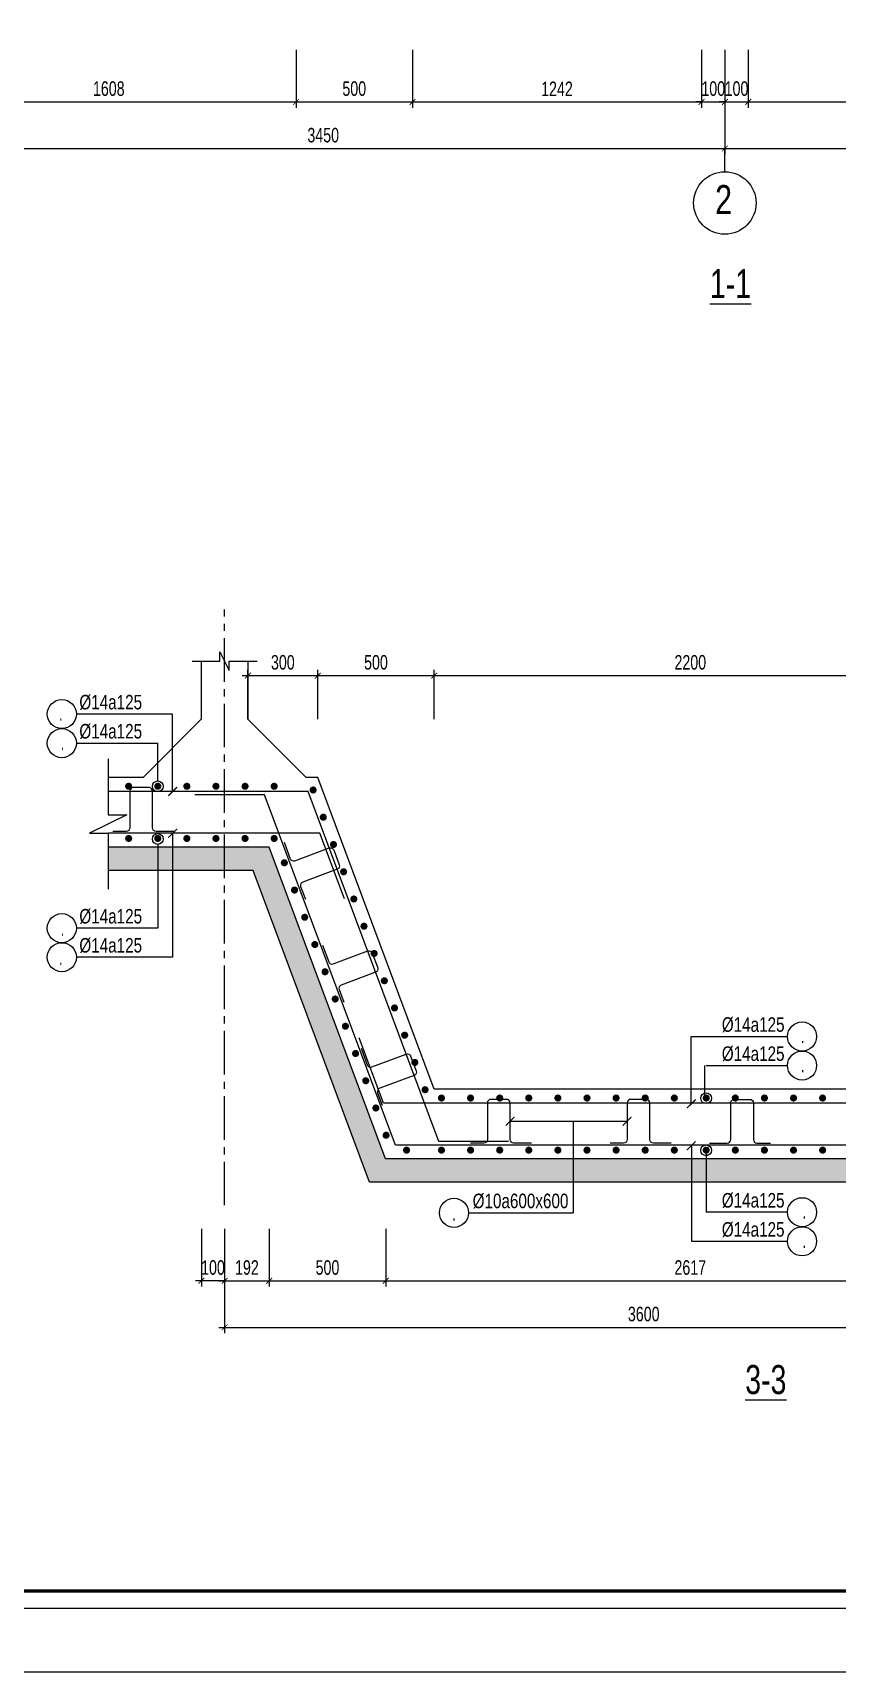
# Model space of a CAD drawing. Header units: millimetres. Extents: x -743195 to -406795, y -426565 to -367165.
# Drawn here: x -644763 to -630944, y -426565 to -398376 of the extents above; entities that cross this region are included whole.
import ezdxf
from ezdxf.enums import TextEntityAlignment as Align

# ---------------------------------------------------------------- set-up
doc = ezdxf.new("R2010")
doc.units = ezdxf.units.MM
doc.header["$LTSCALE"] = 1000
doc.header["$MEASUREMENT"] = 0
doc.linetypes.add('CENTER2', pattern=[1.125, 0.75, -0.125, 0.125, -0.125])
for name, color, linetype in [('CDC-KHUNGTEN', 7, 'Continuous'), ('CDC.01.AXIS', 160, 'CENTER2'), ('CDC.02.DIM', 1, 'Continuous'), ('CDC.03.BORDER', 3, 'Continuous'), ('CDC.05.STEEL', 4, 'Continuous'), ('CDC.06.TEXT', 2, 'Continuous'), ('CDC.10.HATCH', 251, 'Continuous'), ('CDC.14.STEELNUM', 3, 'Continuous'), ('CDC.16.BIGTEXT', 6, 'Continuous'), ('CHI', 1, 'Continuous'), ('DIM', 1, 'Continuous'), ('KCS_CHI', 1, 'Continuous')]:
    doc.layers.add(name, color=color, linetype=linetype)
doc.styles.add('ARIAL', font='arial.ttf', dxfattribs={"width": 0.7})
doc.styles.add('KCS_SMTEXT', font='arial.ttf', dxfattribs={"width": 0.7})
doc.dimstyles.new('1.25', dxfattribs={"dimscale": 100, "dimtxt": 2.5, "dimasz": 1, "dimexe": 1, "dimexo": 0, "dimgap": 1, "dimtad": 1, "dimdec": 0, "dimlfac": 0.25, "dimdsep": 46, "dimtxsty": 'ARIAL', "dimblk": 'ARCHTICK', "dimcen": 1, "dimdle": 1, "dimclrd": 1, "dimclre": 1, "dimclrt": 2, "dimadec": 0, "dimazin": 0, "dimtfac": 0.00072, "dimtdec": 0, "dimtix": 1, "dimtmove": 2, "dimatfit": 3, "dimldrblk": 'ARCHTICK', "dimfxl": 1, "dimtolj": 1, "dimarcsym": 0})

# ---------------------------------------------------------------- blocks, each defined once
blk = doc.blocks.new('_ArchTick')
at = {"color": 0, "linetype": 'ByBlock', "const_width": 0.15}
blk.add_lwpolyline([(-0.5, -0.5), (0.5, 0.5)], dxfattribs=at)
blk = doc.blocks.new('*D98')
at = {"layer": 'CDC.02.DIM', "color": 1, "lineweight": -2, "transparency": 16777216}
for p, q in [((-646674, -398670), (-646674, -399665)), ((-640241, -398670), (-640241, -399665)), ((-646774, -399565), (-640141, -399565))]:
    blk.add_line(p, q, dxfattribs=at)
at = {"layer": 'Defpoints', "color": 0, "transparency": 16777216}
for p in [(-646674, -398670), (-640241, -398670), (-640241, -399565)]:
    blk.add_point(p, dxfattribs=at)
at = {"layer": 'CDC.02.DIM', "color": 1, "lineweight": -2, "transparency": 16777216, "xscale": 100, "yscale": 100, "zscale": 100, "rotation": 180}
blk.add_blockref('_ArchTick', (-646674, -399565), dxfattribs=at)
at = {"layer": 'CDC.02.DIM', "color": 1, "lineweight": -2, "transparency": 16777216, "xscale": 100, "yscale": 100, "zscale": 100}
blk.add_blockref('_ArchTick', (-640241, -399565), dxfattribs=at)
at = {"layer": 'CDC.02.DIM', "color": 2, "transparency": 16777216, "insert": (-643458, -399337), "char_height": 250, "attachment_point": 5, "style": 'ARIAL'}
blk.add_mtext('\\A1;1608', dxfattribs=at)
blk = doc.blocks.new('*D99')
at = {"layer": 'CDC.02.DIM', "color": 1, "lineweight": -2, "transparency": 16777216}
for p, q in [((-640241, -398670), (-640241, -399665)), ((-638241, -398670), (-638241, -399665)), ((-640341, -399565), (-638141, -399565))]:
    blk.add_line(p, q, dxfattribs=at)
at = {"layer": 'Defpoints', "color": 0, "transparency": 16777216}
for p in [(-640241, -398670), (-638241, -398670), (-638241, -399565)]:
    blk.add_point(p, dxfattribs=at)
at = {"layer": 'CDC.02.DIM', "color": 1, "lineweight": -2, "transparency": 16777216, "xscale": 100, "yscale": 100, "zscale": 100, "rotation": 180}
blk.add_blockref('_ArchTick', (-640241, -399565), dxfattribs=at)
at = {"layer": 'CDC.02.DIM', "color": 1, "lineweight": -2, "transparency": 16777216, "xscale": 100, "yscale": 100, "zscale": 100}
blk.add_blockref('_ArchTick', (-638241, -399565), dxfattribs=at)
at = {"layer": 'CDC.02.DIM', "color": 2, "transparency": 16777216, "insert": (-639241, -399337), "char_height": 250, "attachment_point": 5, "style": 'ARIAL'}
blk.add_mtext('\\A1;500', dxfattribs=at)
blk = doc.blocks.new('*D100')
at = {"layer": 'CDC.02.DIM', "color": 1, "lineweight": -2, "transparency": 16777216}
for p, q in [((-646674, -398670), (-646674, -400465)), ((-632874, -398670), (-632874, -400465)), ((-646774, -400365), (-632774, -400365))]:
    blk.add_line(p, q, dxfattribs=at)
at = {"layer": 'Defpoints', "color": 0, "transparency": 16777216}
for p in [(-646674, -398670), (-632874, -398670), (-632874, -400365)]:
    blk.add_point(p, dxfattribs=at)
at = {"layer": 'CDC.02.DIM', "color": 1, "lineweight": -2, "transparency": 16777216, "xscale": 100, "yscale": 100, "zscale": 100, "rotation": 180}
blk.add_blockref('_ArchTick', (-646674, -400365), dxfattribs=at)
at = {"layer": 'CDC.02.DIM', "color": 1, "lineweight": -2, "transparency": 16777216, "xscale": 100, "yscale": 100, "zscale": 100}
blk.add_blockref('_ArchTick', (-632874, -400365), dxfattribs=at)
at = {"layer": 'CDC.02.DIM', "color": 2, "transparency": 16777216, "insert": (-639774, -400137), "char_height": 250, "attachment_point": 5, "style": 'ARIAL'}
blk.add_mtext('\\A1;3450', dxfattribs=at)
blk = doc.blocks.new('*D101')
at = {"layer": 'CDC.02.DIM', "color": 1, "lineweight": -2, "transparency": 16777216}
for p, q in [((-638241, -398670), (-638241, -399665)), ((-633274, -398670), (-633274, -399665)), ((-638341, -399565), (-633174, -399565))]:
    blk.add_line(p, q, dxfattribs=at)
at = {"layer": 'Defpoints', "color": 0, "transparency": 16777216}
for p in [(-638241, -398670), (-633274, -398670), (-633274, -399565)]:
    blk.add_point(p, dxfattribs=at)
at = {"layer": 'CDC.02.DIM', "color": 1, "lineweight": -2, "transparency": 16777216, "xscale": 100, "yscale": 100, "zscale": 100, "rotation": 180}
blk.add_blockref('_ArchTick', (-638241, -399565), dxfattribs=at)
at = {"layer": 'CDC.02.DIM', "color": 1, "lineweight": -2, "transparency": 16777216, "xscale": 100, "yscale": 100, "zscale": 100}
blk.add_blockref('_ArchTick', (-633274, -399565), dxfattribs=at)
at = {"layer": 'CDC.02.DIM', "color": 2, "transparency": 16777216, "insert": (-635758, -399339), "char_height": 250, "attachment_point": 5, "style": 'ARIAL'}
blk.add_mtext('\\A1;1242', dxfattribs=at)
blk = doc.blocks.new('*D102')
at = {"layer": 'CDC.02.DIM', "color": 1, "lineweight": -2, "transparency": 16777216}
for p, q in [((-632474, -398670), (-632474, -399665)), ((-619474, -398670), (-619474, -399665)), ((-632574, -399565), (-619374, -399565))]:
    blk.add_line(p, q, dxfattribs=at)
at = {"layer": 'Defpoints', "color": 0, "transparency": 16777216}
for p in [(-632474, -398670), (-619474, -398670), (-619474, -399565)]:
    blk.add_point(p, dxfattribs=at)
at = {"layer": 'CDC.02.DIM', "color": 1, "lineweight": -2, "transparency": 16777216, "xscale": 100, "yscale": 100, "zscale": 100, "rotation": 180}
blk.add_blockref('_ArchTick', (-632474, -399565), dxfattribs=at)
at = {"layer": 'CDC.02.DIM', "color": 1, "lineweight": -2, "transparency": 16777216, "xscale": 100, "yscale": 100, "zscale": 100}
blk.add_blockref('_ArchTick', (-619474, -399565), dxfattribs=at)
at = {"layer": 'CDC.02.DIM', "color": 2, "transparency": 16777216, "insert": (-625974, -399337), "char_height": 250, "attachment_point": 5, "style": 'ARIAL'}
blk.add_mtext('\\A1;3250', dxfattribs=at)
blk = doc.blocks.new('*D106')
at = {"layer": 'CDC.02.DIM', "color": 1, "lineweight": -2, "transparency": 16777216}
for p, q in [((-632874, -398670), (-632874, -400465)), ((-619074, -398670), (-619074, -400465)), ((-632974, -400365), (-618974, -400365))]:
    blk.add_line(p, q, dxfattribs=at)
at = {"layer": 'Defpoints', "color": 0, "transparency": 16777216}
for p in [(-632874, -398670), (-619074, -398670), (-619074, -400365)]:
    blk.add_point(p, dxfattribs=at)
at = {"layer": 'CDC.02.DIM', "color": 1, "lineweight": -2, "transparency": 16777216, "xscale": 100, "yscale": 100, "zscale": 100, "rotation": 180}
blk.add_blockref('_ArchTick', (-632874, -400365), dxfattribs=at)
at = {"layer": 'CDC.02.DIM', "color": 1, "lineweight": -2, "transparency": 16777216, "xscale": 100, "yscale": 100, "zscale": 100}
blk.add_blockref('_ArchTick', (-619074, -400365), dxfattribs=at)
at = {"layer": 'CDC.02.DIM', "color": 2, "transparency": 16777216, "insert": (-625974, -400137), "char_height": 250, "attachment_point": 5, "style": 'ARIAL'}
blk.add_mtext('\\A1;3450', dxfattribs=at)
blk = doc.blocks.new('*D128')
at = {"layer": 'CDC.02.DIM', "color": 1, "lineweight": -2, "transparency": 16777216}
for p, q in [((-633274, -398670), (-633274, -399665)), ((-632874, -398670), (-632874, -399665)), ((-633274, -399565), (-633374, -399565)), ((-633274, -399565), (-632874, -399565)), ((-632874, -399565), (-632774, -399565))]:
    blk.add_line(p, q, dxfattribs=at)
at = {"layer": 'Defpoints', "color": 0, "transparency": 16777216}
for p in [(-633274, -398670), (-632874, -398670), (-632874, -399565)]:
    blk.add_point(p, dxfattribs=at)
at = {"layer": 'CDC.02.DIM', "color": 1, "lineweight": -2, "transparency": 16777216, "xscale": 100, "yscale": 100, "zscale": 100}
blk.add_blockref('_ArchTick', (-633274, -399565), dxfattribs=at)
at = {"layer": 'CDC.02.DIM', "color": 1, "lineweight": -2, "transparency": 16777216, "xscale": 100, "yscale": 100, "zscale": 100, "rotation": 180}
blk.add_blockref('_ArchTick', (-632874, -399565), dxfattribs=at)
at = {"layer": 'CDC.02.DIM', "color": 2, "transparency": 16777216, "insert": (-633074, -399337), "char_height": 250, "attachment_point": 5, "style": 'ARIAL'}
blk.add_mtext('\\A1;100', dxfattribs=at)
blk = doc.blocks.new('*D129')
at = {"layer": 'CDC.02.DIM', "color": 1, "lineweight": -2, "transparency": 16777216}
for p, q in [((-632874, -398670), (-632874, -399665)), ((-632474, -398670), (-632474, -399665)), ((-632874, -399565), (-632974, -399565)), ((-632874, -399565), (-632474, -399565)), ((-632474, -399565), (-632374, -399565))]:
    blk.add_line(p, q, dxfattribs=at)
at = {"layer": 'Defpoints', "color": 0, "transparency": 16777216}
for p in [(-632874, -398670), (-632474, -398670), (-632474, -399565)]:
    blk.add_point(p, dxfattribs=at)
at = {"layer": 'CDC.02.DIM', "color": 1, "lineweight": -2, "transparency": 16777216, "xscale": 100, "yscale": 100, "zscale": 100}
blk.add_blockref('_ArchTick', (-632874, -399565), dxfattribs=at)
at = {"layer": 'CDC.02.DIM', "color": 1, "lineweight": -2, "transparency": 16777216, "xscale": 100, "yscale": 100, "zscale": 100, "rotation": 180}
blk.add_blockref('_ArchTick', (-632474, -399565), dxfattribs=at)
at = {"layer": 'CDC.02.DIM', "color": 2, "transparency": 16777216, "insert": (-632674, -399337), "char_height": 250, "attachment_point": 5, "style": 'ARIAL'}
blk.add_mtext('\\A1;100', dxfattribs=at)
blk = doc.blocks.new('*D131')
at = {"layer": 'CDC.02.DIM', "color": 1, "lineweight": -2, "transparency": 16777216}
for p, q in [((-640701, -418940), (-640701, -419935)), ((-638701, -418940), (-638701, -419935)), ((-640801, -419835), (-638601, -419835))]:
    blk.add_line(p, q, dxfattribs=at)
at = {"layer": 'Defpoints', "color": 0, "transparency": 16777216}
for p in [(-640701, -418940), (-638701, -418940), (-638701, -419835)]:
    blk.add_point(p, dxfattribs=at)
at = {"layer": 'CDC.02.DIM', "color": 1, "lineweight": -2, "transparency": 16777216, "xscale": 100, "yscale": 100, "zscale": 100, "rotation": 180}
blk.add_blockref('_ArchTick', (-640701, -419835), dxfattribs=at)
at = {"layer": 'CDC.02.DIM', "color": 1, "lineweight": -2, "transparency": 16777216, "xscale": 100, "yscale": 100, "zscale": 100}
blk.add_blockref('_ArchTick', (-638701, -419835), dxfattribs=at)
at = {"layer": 'CDC.02.DIM', "color": 2, "transparency": 16777216, "insert": (-639701, -419608), "char_height": 250, "attachment_point": 5, "style": 'ARIAL'}
blk.add_mtext('\\A1;500', dxfattribs=at)
blk = doc.blocks.new('*D133')
at = {"layer": 'CDC.02.DIM', "color": 1, "lineweight": -2, "transparency": 16777216}
for p, q in [((-641468, -418940), (-641468, -420736)), ((-627068, -418940), (-627068, -420736)), ((-641568, -420636), (-626968, -420636))]:
    blk.add_line(p, q, dxfattribs=at)
at = {"layer": 'Defpoints', "color": 0, "transparency": 16777216}
for p in [(-641468, -418940), (-627068, -418940), (-627068, -420636)]:
    blk.add_point(p, dxfattribs=at)
at = {"layer": 'CDC.02.DIM', "color": 1, "lineweight": -2, "transparency": 16777216, "xscale": 100, "yscale": 100, "zscale": 100, "rotation": 180}
blk.add_blockref('_ArchTick', (-641468, -420636), dxfattribs=at)
at = {"layer": 'CDC.02.DIM', "color": 1, "lineweight": -2, "transparency": 16777216, "xscale": 100, "yscale": 100, "zscale": 100}
blk.add_blockref('_ArchTick', (-627068, -420636), dxfattribs=at)
at = {"layer": 'CDC.02.DIM', "color": 2, "transparency": 16777216, "insert": (-634268, -420408), "char_height": 250, "attachment_point": 5, "style": 'ARIAL'}
blk.add_mtext('\\A1;3600', dxfattribs=at)
blk = doc.blocks.new('*D136')
at = {"layer": 'CDC.02.DIM', "color": 1, "lineweight": -2, "transparency": 16777216}
for p, q in [((-628968, -409430), (-637968, -409430)), ((-637868, -410180), (-637868, -409330)), ((-629068, -410180), (-629068, -409330))]:
    blk.add_line(p, q, dxfattribs=at)
at = {"layer": 'Defpoints', "color": 0, "transparency": 16777216}
for p in [(-637868, -409430), (-637868, -410180), (-629068, -410180)]:
    blk.add_point(p, dxfattribs=at)
at = {"layer": 'CDC.02.DIM', "color": 1, "lineweight": -2, "transparency": 16777216, "xscale": 100, "yscale": 100, "zscale": 100, "rotation": 180}
blk.add_blockref('_ArchTick', (-637868, -409430), dxfattribs=at)
at = {"layer": 'CDC.02.DIM', "color": 1, "lineweight": -2, "transparency": 16777216, "xscale": 100, "yscale": 100, "zscale": 100}
blk.add_blockref('_ArchTick', (-629068, -409430), dxfattribs=at)
at = {"layer": 'CDC.02.DIM', "color": 2, "transparency": 16777216, "insert": (-633468, -409202), "char_height": 250, "attachment_point": 5, "style": 'ARIAL'}
blk.add_mtext('\\A1;2200', dxfattribs=at)
blk = doc.blocks.new('*D137')
at = {"layer": 'CDC.02.DIM', "color": 1, "lineweight": -2, "transparency": 16777216}
for p, q in [((-637768, -409430), (-639968, -409430)), ((-639868, -410180), (-639868, -409330)), ((-637868, -410180), (-637868, -409330))]:
    blk.add_line(p, q, dxfattribs=at)
at = {"layer": 'Defpoints', "color": 0, "transparency": 16777216}
for p in [(-639868, -409430), (-639868, -410180), (-637868, -410180)]:
    blk.add_point(p, dxfattribs=at)
at = {"layer": 'CDC.02.DIM', "color": 1, "lineweight": -2, "transparency": 16777216, "xscale": 100, "yscale": 100, "zscale": 100, "rotation": 180}
blk.add_blockref('_ArchTick', (-639868, -409430), dxfattribs=at)
at = {"layer": 'CDC.02.DIM', "color": 1, "lineweight": -2, "transparency": 16777216, "xscale": 100, "yscale": 100, "zscale": 100}
blk.add_blockref('_ArchTick', (-637868, -409430), dxfattribs=at)
at = {"layer": 'CDC.02.DIM', "color": 2, "transparency": 16777216, "insert": (-638868, -409202), "char_height": 250, "attachment_point": 5, "style": 'ARIAL'}
blk.add_mtext('\\A1;500', dxfattribs=at)
blk = doc.blocks.new('*D138')
at = {"layer": 'CDC.02.DIM', "color": 1, "lineweight": -2, "transparency": 16777216}
for p, q in [((-639768, -409430), (-641168, -409430)), ((-641068, -410180), (-641068, -409330)), ((-639868, -410180), (-639868, -409330))]:
    blk.add_line(p, q, dxfattribs=at)
at = {"layer": 'Defpoints', "color": 0, "transparency": 16777216}
for p in [(-641068, -409430), (-641068, -410180), (-639868, -410180)]:
    blk.add_point(p, dxfattribs=at)
at = {"layer": 'CDC.02.DIM', "color": 1, "lineweight": -2, "transparency": 16777216, "xscale": 100, "yscale": 100, "zscale": 100, "rotation": 180}
blk.add_blockref('_ArchTick', (-641068, -409430), dxfattribs=at)
at = {"layer": 'CDC.02.DIM', "color": 1, "lineweight": -2, "transparency": 16777216, "xscale": 100, "yscale": 100, "zscale": 100}
blk.add_blockref('_ArchTick', (-639868, -409430), dxfattribs=at)
at = {"layer": 'CDC.02.DIM', "color": 2, "transparency": 16777216, "insert": (-640468, -409202), "char_height": 250, "attachment_point": 5, "style": 'ARIAL'}
blk.add_mtext('\\A1;300', dxfattribs=at)
blk = doc.blocks.new('*D139')
at = {"layer": 'CDC.02.DIM', "color": 1, "lineweight": -2, "transparency": 16777216}
for p, q in [((-641468, -418940), (-641468, -419935)), ((-640701, -418940), (-640701, -419935)), ((-641568, -419835), (-640601, -419835))]:
    blk.add_line(p, q, dxfattribs=at)
at = {"layer": 'Defpoints', "color": 0, "transparency": 16777216}
for p in [(-641468, -418940), (-640701, -418940), (-640701, -419835)]:
    blk.add_point(p, dxfattribs=at)
at = {"layer": 'CDC.02.DIM', "color": 1, "lineweight": -2, "transparency": 16777216, "xscale": 100, "yscale": 100, "zscale": 100, "rotation": 180}
blk.add_blockref('_ArchTick', (-641468, -419835), dxfattribs=at)
at = {"layer": 'CDC.02.DIM', "color": 1, "lineweight": -2, "transparency": 16777216, "xscale": 100, "yscale": 100, "zscale": 100}
blk.add_blockref('_ArchTick', (-640701, -419835), dxfattribs=at)
at = {"layer": 'CDC.02.DIM', "color": 2, "transparency": 16777216, "insert": (-641085, -419608), "char_height": 250, "attachment_point": 5, "style": 'ARIAL'}
blk.add_mtext('\\A1;192', dxfattribs=at)
blk = doc.blocks.new('*D140')
at = {"layer": 'CDC.02.DIM', "color": 1, "lineweight": -2, "transparency": 16777216}
for p, q in [((-641868, -418940), (-641868, -419935)), ((-641468, -418940), (-641468, -419935)), ((-641868, -419835), (-641968, -419835)), ((-641468, -419835), (-641868, -419835)), ((-641468, -419835), (-641368, -419835))]:
    blk.add_line(p, q, dxfattribs=at)
at = {"layer": 'Defpoints', "color": 0, "transparency": 16777216}
for p in [(-641868, -418940), (-641468, -418940), (-641868, -419835)]:
    blk.add_point(p, dxfattribs=at)
at = {"layer": 'CDC.02.DIM', "color": 1, "lineweight": -2, "transparency": 16777216, "xscale": 100, "yscale": 100, "zscale": 100}
blk.add_blockref('_ArchTick', (-641868, -419835), dxfattribs=at)
at = {"layer": 'CDC.02.DIM', "color": 1, "lineweight": -2, "transparency": 16777216, "xscale": 100, "yscale": 100, "zscale": 100, "rotation": 180}
blk.add_blockref('_ArchTick', (-641468, -419835), dxfattribs=at)
at = {"layer": 'CDC.02.DIM', "color": 2, "transparency": 16777216, "insert": (-641668, -419608), "char_height": 250, "attachment_point": 5, "style": 'ARIAL'}
blk.add_mtext('\\A1;100', dxfattribs=at)
blk = doc.blocks.new('*D141')
at = {"layer": 'CDC.02.DIM', "color": 1, "lineweight": -2, "transparency": 16777216}
for p, q in [((-638701, -418940), (-638701, -419935)), ((-628235, -418940), (-628235, -419935)), ((-638801, -419835), (-628135, -419835))]:
    blk.add_line(p, q, dxfattribs=at)
at = {"layer": 'Defpoints', "color": 0, "transparency": 16777216}
for p in [(-638701, -418940), (-628235, -418940), (-628235, -419835)]:
    blk.add_point(p, dxfattribs=at)
at = {"layer": 'CDC.02.DIM', "color": 1, "lineweight": -2, "transparency": 16777216, "xscale": 100, "yscale": 100, "zscale": 100, "rotation": 180}
blk.add_blockref('_ArchTick', (-638701, -419835), dxfattribs=at)
at = {"layer": 'CDC.02.DIM', "color": 1, "lineweight": -2, "transparency": 16777216, "xscale": 100, "yscale": 100, "zscale": 100}
blk.add_blockref('_ArchTick', (-628235, -419835), dxfattribs=at)
at = {"layer": 'CDC.02.DIM', "color": 2, "transparency": 16777216, "insert": (-633468, -419608), "char_height": 250, "attachment_point": 5, "style": 'ARIAL'}
blk.add_mtext('\\A1;2617', dxfattribs=at)
blk = doc.blocks.new('KHUNG A1')
at = {"layer": 'CDC-KHUNGTEN', "color": 8}
blk.add_lwpolyline([(10368.18, 709.17), (10447.22, 709.17), (10447.22, 1281.17), (9647.22, 1281.17), (9647.22, 709.17), (10368.18, 709.17)], dxfattribs=at)
at = {"layer": 'CDC-KHUNGTEN', "color": 255, "lineweight": 60}
blk.add_lwpolyline([(10366.22, 712.17), (10366.22, 1278.17), (9650.22, 1278.17), (9650.22, 712.17), (10366.22, 712.17)], close=True, dxfattribs=at)
at = {"layer": 'Defpoints', "color": 1, "ltscale": 0.2}
blk.add_lwpolyline([(9617.22, 698.17), (9617.22, 1292.17), (10458.22, 1292.17), (10458.22, 698.17), (9617.22, 698.17)], close=True, dxfattribs=at)

msp = doc.modelspace()

# ---------------------------------------------------------------- hatches: boundary and pattern name
at = {"layer": 'CDC.10.HATCH'}
h = msp.add_hatch(dxfattribs=at)
h.set_pattern_fill('AR-CONC', color=256, scale=50, style=0)
h.set_pattern_definition([(50, (6611.56, 67540.73), (358.63009, -31.37607), [37.5, -412.5]), (355, (6611.56, 67540.73), (-69.37567, 376.09607), [30, -330]), (100.4514, (6641.44, 67538.1), (289.25469, 344.71977), [31.8701, -350.57106]), (46.1842, (6611.56, 67640.73), (533.62052, -82.7595), [56.25, -618.75]), (96.6356, (6656, 67633.83), (467.33135, 487.05894), [47.80514, -525.8565]), (351.1842, (6611.56, 67640.73), (467.33097, 487.0593), [45, -495]), (21, (6661.56, 67615.73), (298.45353, -201.30945), [37.5, -412.5]), (326, (6661.56, 67615.73), (121.65767, 362.57502), [30, -330]), (71.4514, (6686.43, 67598.95), (420.11131, 161.26525), [31.8701, -350.57106]), (37.5, (6611.56, 67540.73), (6.079928, 166.446927), [0, -326, 0, -335, 0, -331.25]), (7.5, (6611.56, 67540.73), (131.53477, 197.205856), [0, -191, 0, -318.5, 0, -126.25]), (327.5, (6500.06, 67540.73), (266.911218, -11.277436), [0, -125, 0, -390, 0, -517.5]), (317.5, (6450.06, 67540.73), (291.593085, 50.05249), [0, -162.5, 0, -259, 0, -367.5])])
h.paths.add_polyline_path([(-623068.1, -412380.4), (-626235.3, -412380.4), (-628235.3, -417740.4), (-633468.4, -417740.4), (-638701.5, -417740.4), (-640701.5, -412380.4), (-641468.4, -412380.4), (-641468.4, -412780.4), (-640979.1, -412780.4), (-638979.1, -418140.4), (-627957.7, -418140.4), (-625957.7, -412780.4), (-623068.1, -412780.4)])
h.paths.add_polyline_path([(-641468.4, -412380.4), (-643468.4, -412380.4), (-643468.4, -412780.4), (-641468.4, -412780.4)])

# ---------------------------------------------------------------- linework, layer by layer
at = {"layer": 'CDC.01.AXIS'}
msp.add_line((-641468.4, -418536.7), (-641468.4, -408291.3), dxfattribs=at)
at = {"layer": 'CDC.03.BORDER', "ltscale": 5}
for p, q in [((-641868.4, -409180.4), (-641868.4, -410180.4)), ((-641068.4, -409180.4), (-641068.4, -410180.4)), ((-641868.4, -410180.4), (-642868.4, -411180.4)), ((-641068.4, -410180.4), (-640068.4, -411180.4)), ((-633165.7, -417740.4), (-638701.5, -417740.4))]:
    msp.add_line(p, q, dxfattribs=at)
at = {"layer": 'CDC.03.BORDER'}
for p, q in [((-642868.4, -411180.4), (-643468.4, -411180.4)), ((-639868.4, -411180.4), (-640068.4, -411180.4)), ((-637868.4, -416540.4), (-639868.4, -411180.4)), ((-640701.5, -412380.4), (-643468.4, -412380.4)), ((-638701.5, -417740.4), (-640701.5, -412380.4)), ((-633468.4, -416540.4), (-637868.4, -416540.4, 0)), ((-629068.4, -416540.4), (-633468.4, -416540.4)), ((-628235.3, -417740.4), (-633468.4, -417740.4))]:
    msp.add_line(p, q, dxfattribs=at)
for centre in [(-642615.9, -411333.4), (-642615.9, -412238.3), (-633196.3, -416695.5, 0), (-633196.3, -417591.9, 0)]:
    msp.add_circle(centre, 92.8, dxfattribs=at)
at = {"layer": 'CDC.05.STEEL', "ltscale": 5, "elevation": 0}
for points in [[(-636588.6, -417440.7), (-637788.6, -417440.7), (-640035, -411420.4), (-643468.4, -411420.4)], [(-624955.7, -411480.4), (-626155.7, -411480.4), (-628402.1, -417500.7), (-638534.7, -417500.7), (-640781.1, -411480.4), (-641981.1, -411480.4)], [(-639410.9, -413264.7), (-639830.4, -412140.4), (-643468.4, -412140.4)], [(-627777.8, -415656.1), (-628197.3, -416780.4), (-638739.5, -416780.4), (-639159, -415656.1)]]:
    msp.add_lwpolyline(points, dxfattribs=at)
for points in [[(-642342.1, -412107.2), (-642646.8, -412107.2, -0.4142136), (-642706.8, -412047.2), (-642706.8, -411415.5, 0.4142136), (-642766.8, -411355.5), (-643038.1, -411355.5, 0.4142136), (-643098.1, -411415.5), (-643098.1, -412047.2, -0.4142136), (-643158.1, -412107.2), (-643389.1, -412107.2)], [(-640447.2, -412291.7), (-640340.7, -412577.1, 0.4142136), (-640263.5, -412612.3), (-639671.7, -412391.5, -0.4142136), (-639594.5, -412426.7), (-639499.6, -412681, -0.4142136), (-639534.9, -412758.2), (-640126.7, -412979, 0.4142136), (-640161.9, -413056.2), (-640081.2, -413272.6)], [(-639786, -414063.8), (-639679.5, -414349.2, 0.4142136), (-639602.3, -414384.4), (-639010.5, -414163.6, -0.4142136), (-638933.3, -414198.8), (-638838.4, -414453.1, -0.4142136), (-638873.6, -414530.2), (-639465.5, -414751.1, 0.4142136), (-639500.7, -414828.3), (-639419.9, -415044.7)], [(-639124.7, -415835.9), (-639018.3, -416121.2, 0.4142136), (-638941.1, -416156.5), (-638349.2, -415935.6, -0.4142136), (-638272, -415970.9), (-638177.2, -416225.1, -0.4142136), (-638212.4, -416302.3), (-638804.2, -416523.2, 0.4142136), (-638839.5, -416600.3), (-638758.7, -416816.8)], [(-636197.9, -417467.2), (-636502.5, -417467.2, -0.4142136), (-636562.5, -417407.2), (-636562.5, -416775.5, 0.4142136), (-636622.5, -416715.5), (-636893.9, -416715.5, 0.4142136), (-636953.9, -416775.5), (-636953.9, -417407.2, -0.4142136), (-637013.9, -417467.2), (-637244.9, -417467.2)], [(-633797.9, -417467.2), (-634102.5, -417467.2, -0.4142136), (-634162.5, -417407.2), (-634162.5, -416775.5, 0.4142136), (-634222.5, -416715.5), (-634493.9, -416715.5, 0.4142136), (-634553.9, -416775.5), (-634553.9, -417407.2, -0.4142136), (-634613.9, -417467.2), (-634844.9, -417467.2)], [(-633138.9, -417467.2), (-632834.3, -417467.2, 0.4142136), (-632774.3, -417407.2), (-632774.3, -416775.5, -0.4142136), (-632714.3, -416715.5), (-632442.9, -416715.5, -0.4142136), (-632382.9, -416775.5), (-632382.9, -417407.2, 0.4142136), (-632322.9, -417467.2), (-632091.9, -417467.2)]]:
    msp.add_lwpolyline(points, format="xyb", dxfattribs=at)
at = {"layer": 'CDC.14.STEELNUM', "color": 1}
for centre in [(-644264.5, -410090), (-644264.5, -410590), (-644264.5, -413771), (-644264.5, -414271), (-631547.6, -415633.9), (-631547.6, -416133.9), (-637528, -418666.4, 0), (-631547.6, -418656), (-631547.6, -419156)]:
    msp.add_circle(centre, 250, dxfattribs=at)
at = {"layer": 'CHI', "color": 1, "const_width": 60.8, "elevation": 0}
for points in [[(-643096.8, -411308.7, -1), (-643136.7, -411354.7, -1)], [(-642596.8, -411308.7, -1), (-642636.7, -411354.7, -1)], [(-642096.8, -411308.7, -1), (-642136.7, -411354.7, -1)], [(-641596.8, -411308.7, -1), (-641636.7, -411354.7, -1)], [(-641096.8, -411308.7, -1), (-641136.7, -411354.7, -1)], [(-640596.8, -411308.7, -1), (-640636.7, -411354.7, -1)], [(-639947.8, -411426.3, -1), (-639947.8, -411365.5, -1)], [(-639773, -411894.8, -1), (-639773, -411833.9, -1)], [(-643096.8, -412252.1, 1), (-643136.7, -412206.1, 1)], [(-642596.8, -412252.1, 1), (-642636.7, -412206.1, 1)], [(-642096.8, -412252.1, 1), (-642136.7, -412206.1, 1)], [(-641596.8, -412252.1, 1), (-641636.7, -412206.1, 1)], [(-641096.8, -412252.1, 1), (-641136.7, -412206.1, 1)], [(-640596.8, -412252.1, 1), (-640636.7, -412206.1, 1)], [(-639598.2, -412363.2, -1), (-639598.2, -412302.4, -1)], [(-640422, -412670.6, 1), (-640461.9, -412624.7, 1)], [(-639423.4, -412831.7, -1), (-639423.4, -412770.8, -1)], [(-640247.2, -413139.1, 1), (-640287.1, -413093.1, 1)], [(-639248.6, -413300.1, -1), (-639248.6, -413239.3, -1)], [(-640072.4, -413607.5, 1), (-640112.3, -413561.6, 1)], [(-639073.8, -413768.6, -1), (-639073.8, -413707.7, -1)], [(-639897.6, -414076, 1), (-639937.5, -414030, 1)], [(-638899, -414237, -1), (-638899, -414176.2, -1)], [(-639722.9, -414544.4, 1), (-639762.7, -414498.5, 1)], [(-638724.2, -414705.5, -1), (-638724.2, -414644.6, -1)], [(-639548.1, -415012.9, 1), (-639587.9, -414966.9, 1)], [(-638549.4, -415173.9, -1), (-638549.4, -415113.1, -1)], [(-639373.3, -415481.3, 1), (-639413.1, -415435.4, 1)], [(-638374.6, -415642.4, -1), (-638374.6, -415581.5, -1)], [(-639198.5, -415949.8, 1), (-639238.3, -415903.8, 1)], [(-638199.8, -416110.8, -1), (-638199.8, -416050, -1)], [(-639023.7, -416418.2, 1), (-639063.5, -416372.3, 1)], [(-638025, -416579.3, -1), (-638025, -416518.5, -1)], [(-637742.4, -416722.6, -1), (-637742.4, -416661.8, -1)], [(-637242.4, -416722.6, -1), (-637242.4, -416661.8, -1)], [(-636742.4, -416722.6, -1), (-636742.4, -416661.8, -1)], [(-636242.4, -416722.6, -1), (-636242.4, -416661.8, -1)], [(-635742.4, -416722.6, -1), (-635742.4, -416661.8, -1)], [(-635242.4, -416722.6, -1), (-635242.4, -416661.8, -1)], [(-634742.4, -416722.6, -1), (-634742.4, -416661.8, -1)], [(-634242.4, -416722.6, -1), (-634242.4, -416661.8, -1)], [(-633742.4, -416722.6, -1), (-633742.4, -416661.8, -1)], [(-633194.4, -416722.6, 1), (-633194.4, -416661.8, 1)], [(-632694.4, -416722.6, 1), (-632694.4, -416661.8, 1)], [(-632194.4, -416722.6, 1), (-632194.4, -416661.8, 1)], [(-631694.4, -416722.6, 1), (-631694.4, -416661.8, 1)], [(-631194.4, -416722.6, 1), (-631194.4, -416661.8, 1)], [(-638848.9, -416886.7, 1), (-638888.7, -416840.7, 1)], [(-638674.1, -417355.1, 1), (-638713.9, -417309.2, 1)], [(-638342.4, -417558.2, 1), (-638342.4, -417619, 1)], [(-637742.4, -417558.2, 1), (-637742.4, -417619, 1)], [(-637242.4, -417558.2, 1), (-637242.4, -417619, 1)], [(-636742.4, -417558.2, 1), (-636742.4, -417619, 1)], [(-636242.4, -417558.2, 1), (-636242.4, -417619, 1)], [(-635742.4, -417558.2, 1), (-635742.4, -417619, 1)], [(-635242.4, -417558.2, 1), (-635242.4, -417619, 1)], [(-634742.4, -417558.2, 1), (-634742.4, -417619, 1)], [(-634242.4, -417558.2, 1), (-634242.4, -417619, 1)], [(-633742.4, -417558.2, 1), (-633742.4, -417619, 1)], [(-633194.4, -417558.2, -1), (-633194.4, -417619, -1)], [(-632694.4, -417558.2, -1), (-632694.4, -417619, -1)], [(-632194.4, -417558.2, -1), (-632194.4, -417619, -1)], [(-631694.4, -417558.2, -1), (-631694.4, -417619, -1)], [(-631194.4, -417558.2, -1), (-631194.4, -417619, -1)]]:
    msp.add_lwpolyline(points, format="xyb", close=True, dxfattribs=at)
at = {"layer": 'DIM'}
msp.add_line((-632874.3, -400765.1), (-632874.3, -400365.1), dxfattribs=at)
at = {"layer": 'KCS_CHI'}
for p, q in [((-642360.6, -410090), (-644014.5, -410090)), ((-642360.6, -411420.4), (-642360.6, -410090)), ((-644014.5, -410590), (-642615.9, -410590)), ((-642615.9, -411240.6), (-642615.9, -410590)), ((-642615.9, -412331), (-642615.9, -413771)), ((-642360.6, -412140.4), (-642360.6, -414271)), ((-640979.1, -412780.4), (-643468.4, -412780.4)), ((-638979.1, -418140.4), (-640979.1, -412780.4)), ((-642615.9, -413771), (-644014.5, -413771)), ((-642360.6, -414271), (-644014.5, -414271)), ((-633451.5, -416792), (-633451.5, -415633.9)), ((-633451.5, -415633.9), (-631797.6, -415633.9)), ((-633215.7, -416726.5, 0), (-633215.7, -416133.9)), ((-633196.3, -416133.9), (-631797.6, -416133.9)), ((-636562.5, -417091.3, 0), (-634553.9, -417091.3, 0)), ((-635480, -417091.3, 0), (-635480, -418666.4, 0)), ((-633449.9, -417510.3), (-633449.9, -419156)), ((-633196.3, -417569.8, 0), (-633196.3, -418656, 0)), ((-627957.7, -418140.4), (-638979.1, -418140.4)), ((-637278, -418666.4, 0), (-635480, -418666.4, 0)), ((-631797.6, -418656), (-633196.3, -418656)), ((-633449.9, -419156), (-631797.6, -419156))]:
    msp.add_line(p, q, dxfattribs=at)
at = {"layer": 'KCS_CHI', "elevation": 0}
for points in [[(-642028.4, -409180.4), (-641548.4, -409180.4), (-641548.4, -409020.4), (-641388.4, -409340.4), (-641388.4, -409180.4), (-640908.4, -409180.4)], [(-643468.4, -410860.4), (-643468.4, -411820.4), (-643148.4, -411820.4), (-643788.4, -412140.4), (-643468.4, -412140.4), (-643468.4, -413100.4)]]:
    msp.add_lwpolyline(points, dxfattribs=at)
at = {"layer": 'KCS_CHI'}
msp.add_circle((-632874.3, -401302), 536.9, dxfattribs=at)

# ---------------------------------------------------------------- block references
at = {"xscale": 100, "yscale": 100, "zscale": 100}
msp.add_blockref('KHUNG A1', (-1620817.3, -496382.7), dxfattribs=at)
at = {"layer": 'KCS_CHI', "xscale": -150, "yscale": 150, "zscale": 100}
for p, rotation in [((-642360.6, -411420.4), 270), ((-642360.6, -412140.4), 90), ((-633451.5, -416792), 270), ((-636562.5, -417091.3, 0), 270), ((-634553.9, -417091.3, 0), 270), ((-633451.5, -417512), 270)]:
    msp.add_blockref('_ArchTick', p, dxfattribs=dict(at, rotation=rotation))

# ---------------------------------------------------------------- texts
at = {"layer": 'CDC.06.TEXT', "color": 6, "style": 'KCS_SMTEXT', "width": 0.75}
msp.add_text('2', height=500, dxfattribs=at).set_placement((-633041.7, -401493.3))
at = {"layer": 'CDC.06.TEXT', "style": 'KCS_SMTEXT', "width": 0.75}
for s, p in [('%%C14a125', (-643963.6, -410010)), ('%%C14a125', (-643963.6, -410510)), ('%%C14a125', (-643963.6, -413691)), ('%%C14a125', (-643963.6, -414191)), ('%%C14a125', (-632926.5, -415553.9)), ('%%C14a125', (-632926.5, -416053.9)), ('%%C10a600x600', (-637207, -418586.4, 0)), ('%%C14a125', (-632926.5, -418576)), ('%%C14a125', (-632926.5, -419076))]:
    msp.add_text(s, height=250, dxfattribs=at).set_placement(p)
at = {"layer": 'CDC.14.STEELNUM', "style": 'KCS_SMTEXT', "width": 0.6}
for p in [(-644281.4, -410080), (-644252.5, -410580), (-644252.5, -413777.8), (-644282.6, -414277.8), (-631537.3, -415623.9), (-631537.3, -416123.9), (-637527.3, -418677.4, 0), (-631509.9, -418641.8), (-631509.9, -419145)]:
    msp.add_text('.', height=250, dxfattribs=at).set_placement(p, align=Align.MIDDLE_CENTER)
at = {"layer": 'CDC.16.BIGTEXT', "style": 'KCS_SMTEXT', "width": 0.7}
for s, p in [('%%U1-1', (-632776.8, -402938.6)), ('%%U3-3', (-632170.7, -421783.1))]:
    msp.add_text(s, height=500, dxfattribs=at).set_placement(p, align=Align.CENTER)

# ---------------------------------------------------------------- dimensions: what is measured, and where the dimension line sits
at = {"layer": 'CDC.02.DIM'}
for base, p1, p2, picture, middle in [((-640241.1, -399564.7), (-646674.3, -398669.7), (-640241.1, -398669.7), '*D98', (-643457.7, -399337.1)), ((-632874.3, -400365.1), (-646674.3, -398669.7), (-632874.3, -398669.7), '*D100', (-639774.3, -400137.4)), ((-638241.1, -399564.7), (-640241.1, -398669.7), (-638241.1, -398669.7), '*D99', (-639241.1, -399337.1)), ((-633274.3, -399564.7), (-638241.1, -398669.7), (-633274.3, -398669.7), '*D101', (-635757.7, -399339.2)), ((-632874.3, -399564.7), (-633274.3, -398669.7), (-632874.3, -398669.7), '*D128', (-633074.3, -399337.1)), ((-619074.3, -400365.1), (-632874.3, -398669.7), (-619074.3, -398669.7), '*D106', (-625974.3, -400137.4)), ((-632474.3, -399564.7), (-632874.3, -398669.7), (-632474.3, -398669.7), '*D129', (-632674.3, -399337.1)), ((-619474.3, -399564.7), (-632474.3, -398669.7), (-619474.3, -398669.7), '*D102', (-625974.3, -399337)), ((-641068.4, -409429.8), (-639868.4, -410180.4), (-641068.4, -410180.4), '*D138', (-640468.4, -409202.1)), ((-639868.4, -409429.8), (-637868.4, -410180.4), (-639868.4, -410180.4), '*D137', (-638868.4, -409202.2)), ((-637868.4, -409429.8), (-629068.4, -410180.4), (-637868.4, -410180.4), '*D136', (-633468.4, -409202.2)), ((-641868.4, -419835.1), (-641468.4, -418940.1), (-641868.4, -418940.1), '*D140', (-641668.4, -419607.5)), ((-627068.1, -420635.5), (-641468.4, -418940.1), (-627068.1, -418940.1), '*D133', (-634268.3, -420407.8)), ((-640701.5, -419835.1), (-641468.4, -418940.1), (-640701.5, -418940.1), '*D139', (-641084.9, -419607.5)), ((-638701.5, -419835.1), (-640701.5, -418940.1), (-638701.5, -418940.1), '*D131', (-639701.5, -419607.5)), ((-628235.3, -419835.1), (-638701.5, -418940.1), (-628235.3, -418940.1), '*D141', (-633468.4, -419607.5))]:
    dim = msp.add_linear_dim(base=base, p1=p1, p2=p2, dimstyle='1.25', dxfattribs=at)
    dim.commit()
    dim.dimension.update_dxf_attribs({"geometry": picture, "text_midpoint": middle})

doc.saveas('drawing.dxf')
